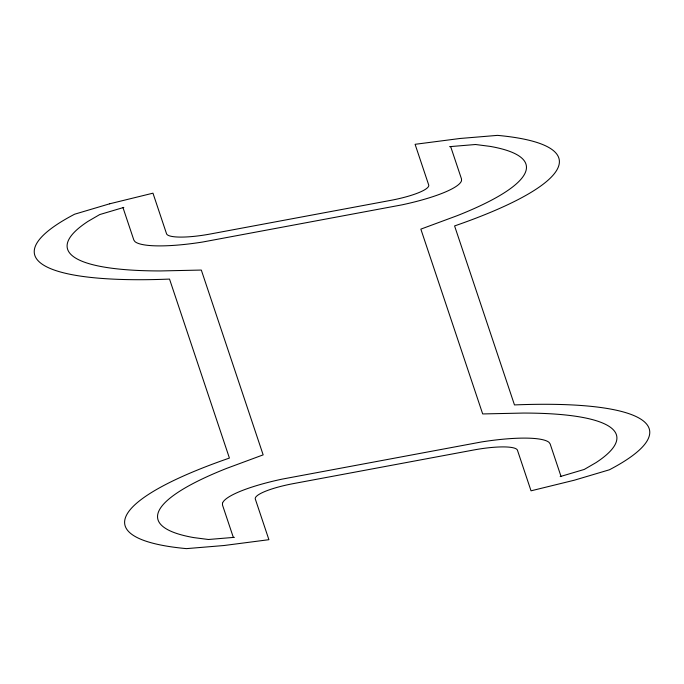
<?xml version="1.0" encoding="UTF-8"?>
<svg xmlns="http://www.w3.org/2000/svg" width="684" height="684" viewBox="0 0 684 684"><rect width="100%" height="100%" fill="white"/><g stroke="black" fill="none" stroke-linecap="round" stroke-linejoin="round"><path stroke-width="1.03" d="M222.505 503.253L222.488 505.006L233.355 537.47L234.21 537.359L208.458 539.496L193.828 537.607A269.051 53.104 -10.2 0 1 226.618 468.395L263.152 454.869L201.318 270.06L160.552 270.941A269.051 53.104 -10.2 0 1 88.014 221.368L99.736 214.562L123.813 207.414L122.983 207.611L133.85 240.075L134.962 241.623A75.266 14.86 -10.2 0 0 202.738 242.008L401.918 204.867A75.266 14.86 -10.2 0 0 461.495 180.747L461.512 178.994L450.645 146.53L449.79 146.641L475.542 144.504L490.171 146.393A269.051 53.104 -10.2 0 1 457.382 215.605L420.848 229.131L482.682 413.94L523.448 413.059A269.051 53.104 -10.2 0 1 595.986 462.632L584.264 469.438L560.187 476.586L561.017 476.389L550.15 443.925L549.038 442.377A75.266 14.86 -10.2 0 0 481.262 441.992L282.082 479.133A75.266 14.86 -10.2 0 0 222.505 503.253M109.662 203.798L74.607 214.212A302.456 59.696 -10.2 0 0 169.529 279.081L229.414 458.066A302.456 59.696 -10.2 0 0 186.501 548.628L224.001 545.516L268.906 539.693L255.329 499.106A41.852 8.259 -10.2 0 1 293.812 483.528L473.679 449.995A41.852 8.259 -10.2 0 1 517.455 450.234L531.032 490.821L574.338 480.202L609.393 469.788A302.456 59.696 -10.2 0 0 514.471 404.919L454.586 225.934A302.456 59.696 -10.2 0 0 497.499 135.372L459.999 138.484L415.094 144.307L428.671 184.894A41.852 8.259 -10.2 0 1 390.188 200.472L210.321 234.005A41.852 8.259 -10.2 0 1 166.545 233.766L152.968 193.179L109.662 203.798"/></g></svg>
